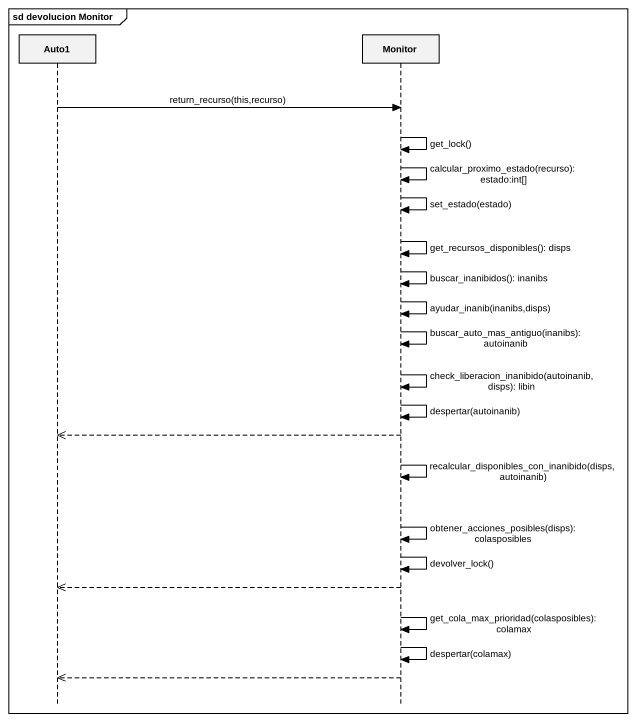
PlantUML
@startuml
mainframe sd devolucion Monitor
hide footbox
participant Auto1
participant Monitor

Auto1 -> Monitor : return_recurso(this,recurso)
Monitor -> Monitor : get_lock()
Monitor -> Monitor : calcular_proximo_estado(recurso): estado:int[]
Monitor -> Monitor : set_estado(estado)
Monitor -> Monitor : get_recursos_disponibles(): disps
Monitor -> Monitor : buscar_inanibidos(): inanibs
Monitor -> Monitor : ayudar_inanib(inanibs,disps)
Monitor -> Monitor : buscar_auto_mas_antiguo(inanibs): autoinanib
Monitor -> Monitor : check_liberacion_inanibido(autoinanib,disps): libin
Monitor -> Monitor : despertar(autoinanib)
Monitor -->> Auto1
Monitor -> Monitor : recalcular_disponibles_con_inanibido(disps,autoinanib)
Monitor -> Monitor : obtener_acciones_posibles(disps): colasposibles
Monitor -> Monitor : devolver_lock()
Monitor -->> Auto1
Monitor -> Monitor : get_cola_max_prioridad(colasposibles): colamax
Monitor -> Monitor : despertar(colamax)
Monitor -->> Auto1
@enduml
